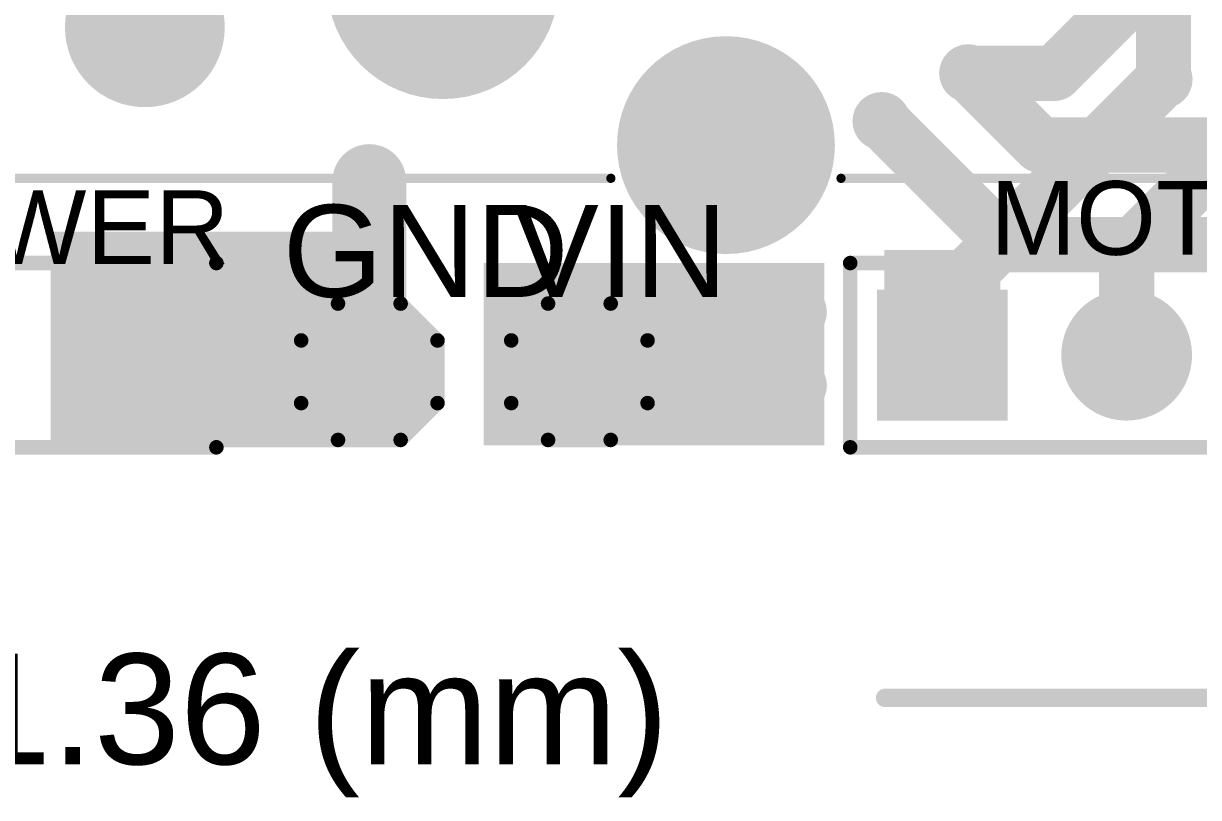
# Model space of a CAD drawing. Header units: millimetres. Extents: x -0.39 to 1.43, y -0.39 to 1.45.
# Drawn here: x 0.408 to 1.046, y -0.385 to 0.035 of the extents above; entities that cross this region are included whole.
import ezdxf

# ---------------------------------------------------------------- set-up
doc = ezdxf.new("R2010")
doc.units = ezdxf.units.MM
doc.header["$MEASUREMENT"] = 0
for name, color, linetype in [('BottomLayer', 5, 'Continuous'), ('BottomPaste', 16, 'Continuous'), ('BottomSolder', 6, 'Continuous'), ('Mechanical1', 6, 'Continuous'), ('MultiLayer', 9, 'Continuous'), ('PadHoleLayer', 156, 'Continuous'), ('TopLayer', 1, 'Continuous'), ('TopOverlay', 2, 'Continuous'), ('TopPaste', 8, 'Continuous'), ('TopSolder', 216, 'Continuous'), ('ViaHoleLayer', 16, 'Continuous')]:
    doc.layers.add(name, color=color, linetype=linetype)
doc.styles.add('Arial', font='', dxfattribs={"height": 0.2})
doc.styles.get('Arial').set_extended_font_data('Arial')

# ---------------------------------------------------------------- blocks, each defined once
blk = doc.blocks.new('HY951180A__2')
at = {"layer": 'BottomLayer'}
h = blk.add_hatch(color=5, dxfattribs=at)
edge = h.paths.add_edge_path()
edge.add_arc((-0.24902, 0.25591), 0.03937, 0, 360)
h = blk.add_hatch(color=5, dxfattribs=at)
edge = h.paths.add_edge_path()
edge.add_arc((-0.31299, -0.05945), 0.05512, 0, 360)
at = {"layer": 'BottomSolder'}
h = blk.add_hatch(color=6, dxfattribs=at)
edge = h.paths.add_edge_path()
edge.add_arc((-0.24902, 0.25591), 0.04337, 0, 360)
h = blk.add_hatch(color=6, dxfattribs=at)
edge = h.paths.add_edge_path()
edge.add_arc((-0.31299, -0.05945), 0.05912, 0, 360)
at = {"layer": 'MultiLayer'}
h = blk.add_hatch(color=9, dxfattribs=at)
edge = h.paths.add_edge_path()
edge.add_arc((-0.24902, 0.25591), 0.03937, 0, 360)
h = blk.add_hatch(color=9, dxfattribs=at)
edge = h.paths.add_edge_path()
edge.add_arc((-0.31299, -0.05945), 0.05512, 0, 360)
at = {"layer": 'PadHoleLayer'}
h = blk.add_hatch(color=156, dxfattribs=at)
edge = h.paths.add_edge_path()
edge.add_arc((-0.24902, 0.25591), 0.02008, 0, 360)
h = blk.add_hatch(color=156, dxfattribs=at)
edge = h.paths.add_edge_path()
edge.add_arc((-0.225, 0.09409), 0.06299, 0, 360)
h = blk.add_hatch(color=156, dxfattribs=at)
edge = h.paths.add_edge_path()
edge.add_arc((-0.31299, -0.05945), 0.03209, 0, 360)
at = {"layer": 'TopLayer'}
h = blk.add_hatch(color=1, dxfattribs=at)
edge = h.paths.add_edge_path()
edge.add_arc((-0.24902, 0.25591), 0.03937, 0, 360)
h = blk.add_hatch(color=1, dxfattribs=at)
edge = h.paths.add_edge_path()
edge.add_arc((-0.31299, -0.05945), 0.05512, 0, 360)
at = {"layer": 'TopSolder'}
h = blk.add_hatch(color=216, dxfattribs=at)
edge = h.paths.add_edge_path()
edge.add_arc((-0.24902, 0.25591), 0.04337, 0, 360)
h = blk.add_hatch(color=216, dxfattribs=at)
edge = h.paths.add_edge_path()
edge.add_arc((-0.31299, -0.05945), 0.05912, 0, 360)
at = {"layer": 'TopOverlay', "const_width": 0.005}
for points in [[(-0.331, 0.3605), (-0.331, 0.003)], [(-0.331, -0.1219), (-0.331, -0.331)]]:
    blk.add_lwpolyline(points, dxfattribs=at)
at = {"layer": 'TopOverlay', "const_width": 0.0025}
for points in [[(-0.33225, 0.003, 1), (-0.32975, 0.003, 1)], [(-0.33225, -0.1219, 1), (-0.32975, -0.1219, 1)]]:
    blk.add_lwpolyline(points, format="xyb", close=True, dxfattribs=at)
blk = doc.blocks.new('SMA_B_36')
at = {"layer": 'BottomLayer'}
for points in [[(-0.12795, 0.03346), (-0.02953, 0.03346), (-0.02953, -0.03346), (-0.12795, -0.03346)], [(0.02953, 0.03346), (0.12795, 0.03346), (0.12795, -0.03346), (0.02953, -0.03346)]]:
    blk.add_hatch(color=5, dxfattribs=at).paths.add_polyline_path(points)
at = {"layer": 'BottomPaste'}
for points in [[(-0.12795, 0.03346), (-0.02953, 0.03346), (-0.02953, -0.03346), (-0.12795, -0.03346)], [(0.02953, 0.03346), (0.12795, 0.03346), (0.12795, -0.03346), (0.02953, -0.03346)]]:
    blk.add_hatch(color=16, dxfattribs=at).paths.add_polyline_path(points)
at = {"layer": 'BottomSolder'}
for points in [[(-0.13195, 0.03746), (-0.02553, 0.03746), (-0.02553, -0.03746), (-0.13195, -0.03746)], [(0.02553, 0.03746), (0.13195, 0.03746), (0.13195, -0.03746), (0.02553, -0.03746)]]:
    blk.add_hatch(color=6, dxfattribs=at).paths.add_polyline_path(points)
blk = doc.blocks.new('TEST_POINT_41')
at = {"layer": 'TopLayer'}
blk.add_hatch(color=1, dxfattribs=at).paths.add_polyline_path([(0.015, 0.03), (-0.015, 0.03), (-0.03, 0.015), (-0.03, -0.015), (-0.015, -0.03), (0.015, -0.03), (0.03, -0.015), (0.03, 0.015)])
at = {"layer": 'TopPaste'}
blk.add_hatch(color=8, dxfattribs=at).paths.add_polyline_path([(0.015, 0.03), (-0.015, 0.03), (-0.03, 0.015), (-0.03, -0.015), (-0.015, -0.03), (0.015, -0.03), (0.03, -0.015), (0.03, 0.015)])
at = {"layer": 'TopSolder'}
blk.add_hatch(color=216, dxfattribs=at).paths.add_polyline_path([(0.017, 0.034), (-0.017, 0.034), (-0.034, 0.017), (-0.034, -0.017), (-0.017, -0.034), (0.017, -0.034), (0.034, -0.017), (0.034, 0.017)])
at = {"layer": 'TopOverlay', "const_width": 0.00787}
for points in [[(-0.037, 0.017), (-0.017, 0.037)], [(-0.017, 0.037), (0.017, 0.037)], [(-0.017, 0.037), (0.017, 0.037)], [(0.017, 0.037), (0.037, 0.017)], [(-0.037, -0.017), (-0.037, 0.017)], [(0.037, -0.017), (0.037, 0.017)], [(-0.037, -0.017), (-0.017, -0.037)], [(0.017, -0.037), (0.037, -0.017)], [(-0.017, -0.037), (0.017, -0.037)], [(-0.017, -0.037), (0.017, -0.037)]]:
    blk.add_lwpolyline(points, dxfattribs=at)
at = {"layer": 'TopOverlay', "const_width": 0.00394}
for points in [[(-0.01897, 0.037, 1), (-0.01503, 0.037, 1)], [(-0.01897, 0.037, 1), (-0.01503, 0.037, 1)], [(-0.01897, 0.037, 1), (-0.01503, 0.037, 1)], [(0.01503, 0.037, 1), (0.01897, 0.037, 1)], [(0.01503, 0.037, 1), (0.01897, 0.037, 1)], [(0.01503, 0.037, 1), (0.01897, 0.037, 1)], [(-0.03897, 0.017, 1), (-0.03503, 0.017, 1)], [(-0.03897, 0.017, 1), (-0.03503, 0.017, 1)], [(0.03503, 0.017, 1), (0.03897, 0.017, 1)], [(0.03503, 0.017, 1), (0.03897, 0.017, 1)], [(-0.03897, -0.017, 1), (-0.03503, -0.017, 1)], [(-0.03897, -0.017, 1), (-0.03503, -0.017, 1)], [(0.03503, -0.017, 1), (0.03897, -0.017, 1)], [(0.03503, -0.017, 1), (0.03897, -0.017, 1)], [(-0.01897, -0.037, 1), (-0.01503, -0.037, 1)], [(-0.01897, -0.037, 1), (-0.01503, -0.037, 1)], [(-0.01897, -0.037, 1), (-0.01503, -0.037, 1)], [(0.01503, -0.037, 1), (0.01897, -0.037, 1)], [(0.01503, -0.037, 1), (0.01897, -0.037, 1)], [(0.01503, -0.037, 1), (0.01897, -0.037, 1)]]:
    blk.add_lwpolyline(points, format="xyb", close=True, dxfattribs=at)
blk = doc.blocks.new('TEST_POINT_44')
at = {"layer": 'TopLayer'}
blk.add_hatch(color=1, dxfattribs=at).paths.add_polyline_path([(0.015, 0.03), (-0.015, 0.03), (-0.03, 0.015), (-0.03, -0.015), (-0.015, -0.03), (0.015, -0.03), (0.03, -0.015), (0.03, 0.015)])
at = {"layer": 'TopPaste'}
blk.add_hatch(color=8, dxfattribs=at).paths.add_polyline_path([(0.015, 0.03), (-0.015, 0.03), (-0.03, 0.015), (-0.03, -0.015), (-0.015, -0.03), (0.015, -0.03), (0.03, -0.015), (0.03, 0.015)])
at = {"layer": 'TopSolder'}
blk.add_hatch(color=216, dxfattribs=at).paths.add_polyline_path([(0.017, 0.034), (-0.017, 0.034), (-0.034, 0.017), (-0.034, -0.017), (-0.017, -0.034), (0.017, -0.034), (0.034, -0.017), (0.034, 0.017)])
at = {"layer": 'TopOverlay', "const_width": 0.00787}
for points in [[(-0.037, 0.017), (-0.017, 0.037)], [(0.017, 0.037), (-0.017, 0.037)], [(0.017, 0.037), (-0.017, 0.037)], [(0.037, 0.017), (0.017, 0.037)], [(-0.037, -0.017), (-0.037, 0.017)], [(0.037, -0.017), (0.037, 0.017)], [(-0.017, -0.037), (-0.037, -0.017)], [(0.017, -0.037), (0.037, -0.017)], [(0.017, -0.037), (-0.017, -0.037)], [(0.017, -0.037), (-0.017, -0.037)]]:
    blk.add_lwpolyline(points, dxfattribs=at)
at = {"layer": 'TopOverlay', "const_width": 0.00394}
for points in [[(-0.01897, 0.037, 1), (-0.01503, 0.037, 1)], [(-0.01897, 0.037, 1), (-0.01503, 0.037, 1)], [(-0.01897, 0.037, 1), (-0.01503, 0.037, 1)], [(0.01503, 0.037, 1), (0.01897, 0.037, 1)], [(0.01503, 0.037, 1), (0.01897, 0.037, 1)], [(0.01503, 0.037, 1), (0.01897, 0.037, 1)], [(-0.03897, 0.017, 1), (-0.03503, 0.017, 1)], [(-0.03897, 0.017, 1), (-0.03503, 0.017, 1)], [(0.03503, 0.017, 1), (0.03897, 0.017, 1)], [(0.03503, 0.017, 1), (0.03897, 0.017, 1)], [(-0.03897, -0.017, 1), (-0.03503, -0.017, 1)], [(-0.03897, -0.017, 1), (-0.03503, -0.017, 1)], [(0.03503, -0.017, 1), (0.03897, -0.017, 1)], [(0.03503, -0.017, 1), (0.03897, -0.017, 1)], [(-0.01897, -0.037, 1), (-0.01503, -0.037, 1)], [(-0.01897, -0.037, 1), (-0.01503, -0.037, 1)], [(-0.01897, -0.037, 1), (-0.01503, -0.037, 1)], [(0.01503, -0.037, 1), (0.01897, -0.037, 1)], [(0.01503, -0.037, 1), (0.01897, -0.037, 1)], [(0.01503, -0.037, 1), (0.01897, -0.037, 1)]]:
    blk.add_lwpolyline(points, format="xyb", close=True, dxfattribs=at)
blk = doc.blocks.new('HDR1X4__81')
at = {"layer": 'BottomLayer'}
blk.add_hatch(color=5, dxfattribs=at).paths.add_polyline_path([(-0.0315, 0.0315), (0.0315, 0.0315), (0.0315, -0.0315), (-0.0315, -0.0315)])
h = blk.add_hatch(color=5, dxfattribs=at)
edge = h.paths.add_edge_path()
edge.add_arc((0.1, 0), 0.0315, 0, 360)
h = blk.add_hatch(color=5, dxfattribs=at)
edge = h.paths.add_edge_path()
edge.add_arc((0.2, 0), 0.0315, 0, 360)
h = blk.add_hatch(color=5, dxfattribs=at)
edge = h.paths.add_edge_path()
edge.add_arc((0.3, 0), 0.0315, 0, 360)
at = {"layer": 'BottomSolder'}
blk.add_hatch(color=6, dxfattribs=at).paths.add_polyline_path([(-0.0355, 0.0355), (0.0355, 0.0355), (0.0355, -0.0355), (-0.0355, -0.0355)])
h = blk.add_hatch(color=6, dxfattribs=at)
edge = h.paths.add_edge_path()
edge.add_arc((0.1, 0), 0.0355, 0, 360)
h = blk.add_hatch(color=6, dxfattribs=at)
edge = h.paths.add_edge_path()
edge.add_arc((0.2, 0), 0.0355, 0, 360)
h = blk.add_hatch(color=6, dxfattribs=at)
edge = h.paths.add_edge_path()
edge.add_arc((0.3, 0), 0.0355, 0, 360)
at = {"layer": 'MultiLayer'}
blk.add_hatch(color=9, dxfattribs=at).paths.add_polyline_path([(-0.0315, 0.0315), (0.0315, 0.0315), (0.0315, -0.0315), (-0.0315, -0.0315)])
h = blk.add_hatch(color=9, dxfattribs=at)
edge = h.paths.add_edge_path()
edge.add_arc((0.1, 0), 0.0315, 0, 360)
h = blk.add_hatch(color=9, dxfattribs=at)
edge = h.paths.add_edge_path()
edge.add_arc((0.2, 0), 0.0315, 0, 360)
h = blk.add_hatch(color=9, dxfattribs=at)
edge = h.paths.add_edge_path()
edge.add_arc((0.3, 0), 0.0315, 0, 360)
at = {"layer": 'PadHoleLayer'}
h = blk.add_hatch(color=156, dxfattribs=at)
edge = h.paths.add_edge_path()
edge.add_arc((0, 0), 0.0187, 0, 360)
h = blk.add_hatch(color=156, dxfattribs=at)
edge = h.paths.add_edge_path()
edge.add_arc((0.1, 0), 0.0187, 0, 360)
h = blk.add_hatch(color=156, dxfattribs=at)
edge = h.paths.add_edge_path()
edge.add_arc((0.2, 0), 0.0187, 0, 360)
h = blk.add_hatch(color=156, dxfattribs=at)
edge = h.paths.add_edge_path()
edge.add_arc((0.3, 0), 0.0187, 0, 360)
at = {"layer": 'TopLayer'}
blk.add_hatch(color=1, dxfattribs=at).paths.add_polyline_path([(-0.0315, 0.0315), (0.0315, 0.0315), (0.0315, -0.0315), (-0.0315, -0.0315)])
h = blk.add_hatch(color=1, dxfattribs=at)
edge = h.paths.add_edge_path()
edge.add_arc((0.1, 0), 0.0315, 0, 360)
h = blk.add_hatch(color=1, dxfattribs=at)
edge = h.paths.add_edge_path()
edge.add_arc((0.2, 0), 0.0315, 0, 360)
h = blk.add_hatch(color=1, dxfattribs=at)
edge = h.paths.add_edge_path()
edge.add_arc((0.3, 0), 0.0315, 0, 360)
at = {"layer": 'TopSolder'}
blk.add_hatch(color=216, dxfattribs=at).paths.add_polyline_path([(-0.0355, 0.0355), (0.0355, 0.0355), (0.0355, -0.0355), (-0.0355, -0.0355)])
h = blk.add_hatch(color=216, dxfattribs=at)
edge = h.paths.add_edge_path()
edge.add_arc((0.1, 0), 0.0355, 0, 360)
h = blk.add_hatch(color=216, dxfattribs=at)
edge = h.paths.add_edge_path()
edge.add_arc((0.2, 0), 0.0355, 0, 360)
h = blk.add_hatch(color=216, dxfattribs=at)
edge = h.paths.add_edge_path()
edge.add_arc((0.3, 0), 0.0355, 0, 360)
at = {"layer": 'TopOverlay', "const_width": 0.00787}
for points in [[(-0.05, 0.05), (0.35, 0.05)], [(-0.05, -0.05), (-0.05, 0.05)], [(0.35, -0.05), (0.35, 0.05)], [(-0.05, -0.05), (0.35, -0.05)]]:
    blk.add_lwpolyline(points, dxfattribs=at)
at = {"layer": 'TopOverlay', "const_width": 0.00394}
for points in [[(-0.05197, 0.05, 1), (-0.04803, 0.05, 1)], [(-0.05197, 0.05, 1), (-0.04803, 0.05, 1)], [(0.34803, 0.05, 1), (0.35197, 0.05, 1)], [(0.34803, 0.05, 1), (0.35197, 0.05, 1)], [(-0.05197, -0.05, 1), (-0.04803, -0.05, 1)], [(-0.05197, -0.05, 1), (-0.04803, -0.05, 1)], [(0.34803, -0.05, 1), (0.35197, -0.05, 1)], [(0.34803, -0.05, 1), (0.35197, -0.05, 1)]]:
    blk.add_lwpolyline(points, format="xyb", close=True, dxfattribs=at)
blk = doc.blocks.new('HDR1X2_91')
at = {"layer": 'BottomLayer'}
blk.add_hatch(color=5, dxfattribs=at).paths.add_polyline_path([(-0.02953, 0.02953), (0.02953, 0.02953), (0.02953, -0.02953), (-0.02953, -0.02953)])
h = blk.add_hatch(color=5, dxfattribs=at)
edge = h.paths.add_edge_path()
edge.add_arc((0.1, 0), 0.02953, 0, 360)
at = {"layer": 'BottomSolder'}
blk.add_hatch(color=6, dxfattribs=at).paths.add_polyline_path([(-0.03353, 0.03353), (0.03353, 0.03353), (0.03353, -0.03353), (-0.03353, -0.03353)])
h = blk.add_hatch(color=6, dxfattribs=at)
edge = h.paths.add_edge_path()
edge.add_arc((0.1, 0), 0.03353, 0, 360)
at = {"layer": 'MultiLayer'}
blk.add_hatch(color=9, dxfattribs=at).paths.add_polyline_path([(-0.02953, 0.02953), (0.02953, 0.02953), (0.02953, -0.02953), (-0.02953, -0.02953)])
h = blk.add_hatch(color=9, dxfattribs=at)
edge = h.paths.add_edge_path()
edge.add_arc((0.1, 0), 0.02953, 0, 360)
at = {"layer": 'PadHoleLayer'}
h = blk.add_hatch(color=156, dxfattribs=at)
edge = h.paths.add_edge_path()
edge.add_arc((0, 0), 0.01772, 0, 360)
h = blk.add_hatch(color=156, dxfattribs=at)
edge = h.paths.add_edge_path()
edge.add_arc((0.1, 0), 0.01772, 0, 360)
at = {"layer": 'TopLayer'}
blk.add_hatch(color=1, dxfattribs=at).paths.add_polyline_path([(-0.02953, 0.02953), (0.02953, 0.02953), (0.02953, -0.02953), (-0.02953, -0.02953)])
h = blk.add_hatch(color=1, dxfattribs=at)
edge = h.paths.add_edge_path()
edge.add_arc((0.1, 0), 0.02953, 0, 360)
at = {"layer": 'TopSolder'}
blk.add_hatch(color=216, dxfattribs=at).paths.add_polyline_path([(-0.03353, 0.03353), (0.03353, 0.03353), (0.03353, -0.03353), (-0.03353, -0.03353)])
h = blk.add_hatch(color=216, dxfattribs=at)
edge = h.paths.add_edge_path()
edge.add_arc((0.1, 0), 0.03353, 0, 360)
at = {"layer": 'TopOverlay', "const_width": 0.00787}
for points in [[(-0.05, 0.05), (-0.05, -0.05)], [(0.15, 0.05), (-0.05, 0.05)], [(0.15, 0.05), (0.15, -0.05)], [(0.15, -0.05), (-0.05, -0.05)]]:
    blk.add_lwpolyline(points, dxfattribs=at)
at = {"layer": 'TopOverlay', "const_width": 0.00394}
for points in [[(-0.05197, 0.05, 1), (-0.04803, 0.05, 1)], [(-0.05197, 0.05, 1), (-0.04803, 0.05, 1)], [(0.14803, 0.05, 1), (0.15197, 0.05, 1)], [(0.14803, 0.05, 1), (0.15197, 0.05, 1)], [(-0.05197, -0.05, 1), (-0.04803, -0.05, 1)], [(-0.05197, -0.05, 1), (-0.04803, -0.05, 1)], [(0.14803, -0.05, 1), (0.15197, -0.05, 1)], [(0.14803, -0.05, 1), (0.15197, -0.05, 1)]]:
    blk.add_lwpolyline(points, format="xyb", close=True, dxfattribs=at)

msp = doc.modelspace()

# ---------------------------------------------------------------- hatches: boundary and pattern name
at = {"layer": 'BottomLayer'}
h = msp.add_hatch(color=5, dxfattribs=at)
edge = h.paths.add_edge_path()
edge.add_arc((0.92103, 0.00797), 0.01181, 0, 360)
h = msp.add_hatch(color=5, dxfattribs=at)
edge = h.paths.add_edge_path()
edge.add_arc((1.02698, 0.00471), 0.01181, 0, 360)
h = msp.add_hatch(color=5, dxfattribs=at)
edge = h.paths.add_edge_path()
edge.add_arc((0.874, -0.018), 0.01181, 0, 360)
h = msp.add_hatch(color=5, dxfattribs=at)
edge = h.paths.add_edge_path()
edge.add_arc((0.596, -0.05047), 0.01181, 0, 360)
for points in [[(0.423, -0.195), (0.61021, -0.195), (0.61021, -0.078), (0.423, -0.078)], [(0.658, -0.194), (0.843, -0.194), (0.843, -0.095), (0.658, -0.095)]]:
    msp.add_hatch(color=5, dxfattribs=at).paths.add_polyline_path(points)
h = msp.add_hatch(color=5, dxfattribs=at)
edge = h.paths.add_edge_path()
edge.add_arc((0.44634, -0.095), 0.01181, 0, 360)
h = msp.add_hatch(color=5, dxfattribs=at)
edge = h.paths.add_edge_path()
edge.add_arc((0.48783, -0.095), 0.01181, 0, 360)
h = msp.add_hatch(color=5, dxfattribs=at)
edge = h.paths.add_edge_path()
edge.add_arc((0.52931, -0.095), 0.01181, 0, 360)
h = msp.add_hatch(color=5, dxfattribs=at)
edge = h.paths.add_edge_path()
edge.add_arc((0.78454, -0.12151), 0.01181, 0, 360)
h = msp.add_hatch(color=5, dxfattribs=at)
edge = h.paths.add_edge_path()
edge.add_arc((0.82851, -0.12151), 0.01181, 0, 360)
h = msp.add_hatch(color=5, dxfattribs=at)
edge = h.paths.add_edge_path()
edge.add_arc((0.78454, -0.1615), 0.01181, 0, 360)
h = msp.add_hatch(color=5, dxfattribs=at)
edge = h.paths.add_edge_path()
edge.add_arc((0.82851, -0.1615), 0.01181, 0, 360)
at = {"layer": 'BottomSolder'}
h = msp.add_hatch(color=6, dxfattribs=at)
edge = h.paths.add_edge_path()
edge.add_arc((0.92103, 0.00797), 0.01581, 0, 360)
h = msp.add_hatch(color=6, dxfattribs=at)
edge = h.paths.add_edge_path()
edge.add_arc((1.02698, 0.00471), 0.01581, 0, 360)
h = msp.add_hatch(color=6, dxfattribs=at)
edge = h.paths.add_edge_path()
edge.add_arc((0.874, -0.018), 0.01581, 0, 360)
h = msp.add_hatch(color=6, dxfattribs=at)
edge = h.paths.add_edge_path()
edge.add_arc((0.596, -0.05047), 0.01581, 0, 360)
h = msp.add_hatch(color=6, dxfattribs=at)
edge = h.paths.add_edge_path()
edge.add_arc((0.44634, -0.095), 0.01581, 0, 360)
h = msp.add_hatch(color=6, dxfattribs=at)
edge = h.paths.add_edge_path()
edge.add_arc((0.48783, -0.095), 0.01581, 0, 360)
h = msp.add_hatch(color=6, dxfattribs=at)
edge = h.paths.add_edge_path()
edge.add_arc((0.52931, -0.095), 0.01581, 0, 360)
h = msp.add_hatch(color=6, dxfattribs=at)
edge = h.paths.add_edge_path()
edge.add_arc((0.78454, -0.12151), 0.01581, 0, 360)
h = msp.add_hatch(color=6, dxfattribs=at)
edge = h.paths.add_edge_path()
edge.add_arc((0.82851, -0.12151), 0.01581, 0, 360)
h = msp.add_hatch(color=6, dxfattribs=at)
edge = h.paths.add_edge_path()
edge.add_arc((0.78454, -0.1615), 0.01581, 0, 360)
h = msp.add_hatch(color=6, dxfattribs=at)
edge = h.paths.add_edge_path()
edge.add_arc((0.82851, -0.1615), 0.01581, 0, 360)
at = {"layer": 'TopLayer'}
h = msp.add_hatch(color=1, dxfattribs=at)
edge = h.paths.add_edge_path()
edge.add_arc((0.92103, 0.00797), 0.01181, 0, 360)
h = msp.add_hatch(color=1, dxfattribs=at)
edge = h.paths.add_edge_path()
edge.add_arc((1.02698, 0.00471), 0.01181, 0, 360)
h = msp.add_hatch(color=1, dxfattribs=at)
edge = h.paths.add_edge_path()
edge.add_arc((0.874, -0.018), 0.01181, 0, 360)
h = msp.add_hatch(color=1, dxfattribs=at)
edge = h.paths.add_edge_path()
edge.add_arc((0.596, -0.05047), 0.01181, 0, 360)
for points in [[(0.424, -0.193), (0.548, -0.193), (0.548, -0.079), (0.424, -0.079)], [(0.8755, -0.1765), (0.93849, -0.1765), (0.93849, -0.08801), (0.8755, -0.08801)], [(0.67592, -0.191), (0.843, -0.191), (0.843, -0.095), (0.67592, -0.095)]]:
    msp.add_hatch(color=1, dxfattribs=at).paths.add_polyline_path(points)
h = msp.add_hatch(color=1, dxfattribs=at)
edge = h.paths.add_edge_path()
edge.add_arc((0.44634, -0.095), 0.01181, 0, 360)
h = msp.add_hatch(color=1, dxfattribs=at)
edge = h.paths.add_edge_path()
edge.add_arc((0.48783, -0.095), 0.01181, 0, 360)
h = msp.add_hatch(color=1, dxfattribs=at)
edge = h.paths.add_edge_path()
edge.add_arc((0.52931, -0.095), 0.01181, 0, 360)
h = msp.add_hatch(color=1, dxfattribs=at)
edge = h.paths.add_edge_path()
edge.add_arc((0.78454, -0.12151), 0.01181, 0, 360)
h = msp.add_hatch(color=1, dxfattribs=at)
edge = h.paths.add_edge_path()
edge.add_arc((0.82851, -0.12151), 0.01181, 0, 360)
h = msp.add_hatch(color=1, dxfattribs=at)
edge = h.paths.add_edge_path()
edge.add_arc((0.78454, -0.1615), 0.01181, 0, 360)
h = msp.add_hatch(color=1, dxfattribs=at)
edge = h.paths.add_edge_path()
edge.add_arc((0.82851, -0.1615), 0.01181, 0, 360)
at = {"layer": 'TopSolder'}
h = msp.add_hatch(color=216, dxfattribs=at)
edge = h.paths.add_edge_path()
edge.add_arc((0.92103, 0.00797), 0.01581, 0, 360)
h = msp.add_hatch(color=216, dxfattribs=at)
edge = h.paths.add_edge_path()
edge.add_arc((1.02698, 0.00471), 0.01581, 0, 360)
h = msp.add_hatch(color=216, dxfattribs=at)
edge = h.paths.add_edge_path()
edge.add_arc((0.874, -0.018), 0.01581, 0, 360)
h = msp.add_hatch(color=216, dxfattribs=at)
edge = h.paths.add_edge_path()
edge.add_arc((0.596, -0.05047), 0.01581, 0, 360)
h = msp.add_hatch(color=216, dxfattribs=at)
edge = h.paths.add_edge_path()
edge.add_arc((0.44634, -0.095), 0.01581, 0, 360)
h = msp.add_hatch(color=216, dxfattribs=at)
edge = h.paths.add_edge_path()
edge.add_arc((0.48783, -0.095), 0.01581, 0, 360)
h = msp.add_hatch(color=216, dxfattribs=at)
edge = h.paths.add_edge_path()
edge.add_arc((0.52931, -0.095), 0.01581, 0, 360)
h = msp.add_hatch(color=216, dxfattribs=at)
edge = h.paths.add_edge_path()
edge.add_arc((0.78454, -0.12151), 0.01581, 0, 360)
h = msp.add_hatch(color=216, dxfattribs=at)
edge = h.paths.add_edge_path()
edge.add_arc((0.82851, -0.12151), 0.01581, 0, 360)
h = msp.add_hatch(color=216, dxfattribs=at)
edge = h.paths.add_edge_path()
edge.add_arc((0.78454, -0.1615), 0.01581, 0, 360)
h = msp.add_hatch(color=216, dxfattribs=at)
edge = h.paths.add_edge_path()
edge.add_arc((0.82851, -0.1615), 0.01581, 0, 360)
at = {"layer": 'ViaHoleLayer'}
h = msp.add_hatch(color=16, dxfattribs=at)
edge = h.paths.add_edge_path()
edge.add_arc((0.92103, 0.00797), 0.00591, 0, 360)
h = msp.add_hatch(color=16, dxfattribs=at)
edge = h.paths.add_edge_path()
edge.add_arc((1.02698, 0.00471), 0.00591, 0, 360)
h = msp.add_hatch(color=16, dxfattribs=at)
edge = h.paths.add_edge_path()
edge.add_arc((0.874, -0.018), 0.00591, 0, 360)
h = msp.add_hatch(color=16, dxfattribs=at)
edge = h.paths.add_edge_path()
edge.add_arc((0.596, -0.05047), 0.00591, 0, 360)
h = msp.add_hatch(color=16, dxfattribs=at)
edge = h.paths.add_edge_path()
edge.add_arc((0.44634, -0.095), 0.00591, 0, 360)
h = msp.add_hatch(color=16, dxfattribs=at)
edge = h.paths.add_edge_path()
edge.add_arc((0.48783, -0.095), 0.00591, 0, 360)
h = msp.add_hatch(color=16, dxfattribs=at)
edge = h.paths.add_edge_path()
edge.add_arc((0.52931, -0.095), 0.00591, 0, 360)
h = msp.add_hatch(color=16, dxfattribs=at)
edge = h.paths.add_edge_path()
edge.add_arc((0.78454, -0.12151), 0.00591, 0, 360)
h = msp.add_hatch(color=16, dxfattribs=at)
edge = h.paths.add_edge_path()
edge.add_arc((0.82851, -0.12151), 0.00591, 0, 360)
h = msp.add_hatch(color=16, dxfattribs=at)
edge = h.paths.add_edge_path()
edge.add_arc((0.78454, -0.1615), 0.00591, 0, 360)
h = msp.add_hatch(color=16, dxfattribs=at)
edge = h.paths.add_edge_path()
edge.add_arc((0.82851, -0.1615), 0.00591, 0, 360)

# ---------------------------------------------------------------- linework, layer by layer
at = {"layer": 'BottomLayer'}
for points, const_width in [([(1.02698, 0.006), (1.02698, 0.06262)], 0.03), ([(0.92103, 0.00797), (0.96001, -0.03101)], 0.03), ([(0.874, -0.018), (0.941, -0.085)], 0.03), ([(0.96001, -0.03101), (1.07101, -0.03101)], 0.03), ([(0.941, -0.085), (1.065, -0.085)], 0.03), ([(0.525, -0.11132), (0.525, -0.107)], 0.02201), ([(0.525, -0.11132), (0.52521, -0.11154)], 0.02201)]:
    msp.add_lwpolyline(points, dxfattribs=dict(at, const_width=const_width))
for points, const_width in [([(0.91353, 0.00797, 1), (0.92853, 0.00797, 1)], 0.015), ([(1.01948, 0.006, 1), (1.03448, 0.006, 1)], 0.015), ([(0.8665, -0.018, 1), (0.8815, -0.018, 1)], 0.015), ([(0.95251, -0.03101, 1), (0.96751, -0.03101, 1)], 0.015), ([(0.95251, -0.03101, 1), (0.96751, -0.03101, 1)], 0.015), ([(0.9335, -0.085, 1), (0.9485, -0.085, 1)], 0.015), ([(0.9335, -0.085, 1), (0.9485, -0.085, 1)], 0.015), ([(0.5195, -0.107, 1), (0.5305, -0.107, 1)], 0.011), ([(0.5195, -0.11132, 1), (0.5305, -0.11132, 1)], 0.011), ([(0.5195, -0.11132, 1), (0.5305, -0.11132, 1)], 0.011), ([(0.51971, -0.11154, 1), (0.53071, -0.11154, 1)], 0.011)]:
    msp.add_lwpolyline(points, format="xyb", close=True, dxfattribs=dict(at, const_width=const_width))
at = {"layer": 'Mechanical1', "const_width": 0.01}
msp.add_lwpolyline([(0.87592, -0.331), (1.42519, -0.331)], dxfattribs=at)
at = {"layer": 'Mechanical1', "const_width": 0.005}
msp.add_lwpolyline([(0.87342, -0.331, 1), (0.87842, -0.331, 1)], format="xyb", close=True, dxfattribs=at)
at = {"layer": 'TopLayer'}
for points, const_width in [([(0.96796, 0.00797), (1.04549, 0.08549)], 0.03), ([(1.00699, -0.08878), (1.14913, 0.05336)], 0.03), ([(0.92103, 0.00797), (0.96796, 0.00797)], 0.03), ([(0.92349, -0.09878), (1.02698, 0.00471)], 0.03), ([(0.78954, -0.03101), (0.8017, -0.01884)], 0.04), ([(0.596, -0.154), (0.596, -0.05047)], 0.04), ([(1.00699, -0.145), (1.00699, -0.08878)], 0.03), ([(0.92349, -0.1285), (0.92349, -0.09878)], 0.03), ([(0.90699, -0.145), (0.92349, -0.1285)], 0.03), ([(0.596, -0.158), (0.596, -0.154)], 0.025)]:
    msp.add_lwpolyline(points, dxfattribs=dict(at, const_width=const_width))
for points, const_width in [([(0.91353, 0.00797, 1), (0.92853, 0.00797, 1)], 0.015), ([(0.96046, 0.00797, 1), (0.97546, 0.00797, 1)], 0.015), ([(0.96046, 0.00797, 1), (0.97546, 0.00797, 1)], 0.015), ([(1.01948, 0.00471, 1), (1.03448, 0.00471, 1)], 0.015), ([(0.7917, -0.01884, 1), (0.8117, -0.01884, 1)], 0.02), ([(0.77954, -0.03101, 1), (0.79954, -0.03101, 1)], 0.02), ([(0.586, -0.05047, 1), (0.606, -0.05047, 1)], 0.02), ([(0.99949, -0.08878, 1), (1.01449, -0.08878, 1)], 0.015), ([(0.99949, -0.08878, 1), (1.01449, -0.08878, 1)], 0.015), ([(0.91599, -0.09878, 1), (0.93099, -0.09878, 1)], 0.015), ([(0.91599, -0.09878, 1), (0.93099, -0.09878, 1)], 0.015), ([(0.91599, -0.1285, 1), (0.93099, -0.1285, 1)], 0.015), ([(0.91599, -0.1285, 1), (0.93099, -0.1285, 1)], 0.015), ([(0.89949, -0.145, 1), (0.91449, -0.145, 1)], 0.015), ([(0.99949, -0.145, 1), (1.01449, -0.145, 1)], 0.015), ([(0.586, -0.154, 1), (0.606, -0.154, 1)], 0.02), ([(0.58975, -0.154, 1), (0.60225, -0.154, 1)], 0.0125), ([(0.58975, -0.158, 1), (0.60225, -0.158, 1)], 0.0125)]:
    msp.add_lwpolyline(points, format="xyb", close=True, dxfattribs=dict(at, const_width=const_width))

# ---------------------------------------------------------------- block references
for name, p, rotation in [('HY951180A__2', (0.73009, 0.28198), 90), ('HDR1X2_91', (0.46299, -0.145), 180), ('SMA_B_36', (0.63974, -0.145), 180), ('TEST_POINT_44', (0.71, -0.154), 270)]:
    msp.add_blockref(name, p, dxfattribs=dict(rotation=rotation))
for name, p in [('HDR1X4__81', (0.90699, -0.145)), ('TEST_POINT_41', (0.596, -0.154))]:
    msp.add_blockref(name, p)

# ---------------------------------------------------------------- texts
at = {"layer": 'Mechanical1', "style": 'Arial'}
msp.add_text('41.36 (mm)', height=0.06, dxfattribs=at).set_placement((0.33009, -0.36699))
at = {"layer": 'TopOverlay', "style": 'Arial'}
for s, height, p in [('MOTOR OUT', 0.04, (0.93294, -0.09053)), ('POWER', 0.04, (0.30899, -0.09553)), ('GND', 0.05, (0.549, -0.11341)), ('VIN', 0.05, (0.674, -0.11344))]:
    msp.add_text(s, height=height, rotation=360, dxfattribs=at).set_placement(p)

doc.saveas('drawing.dxf')
